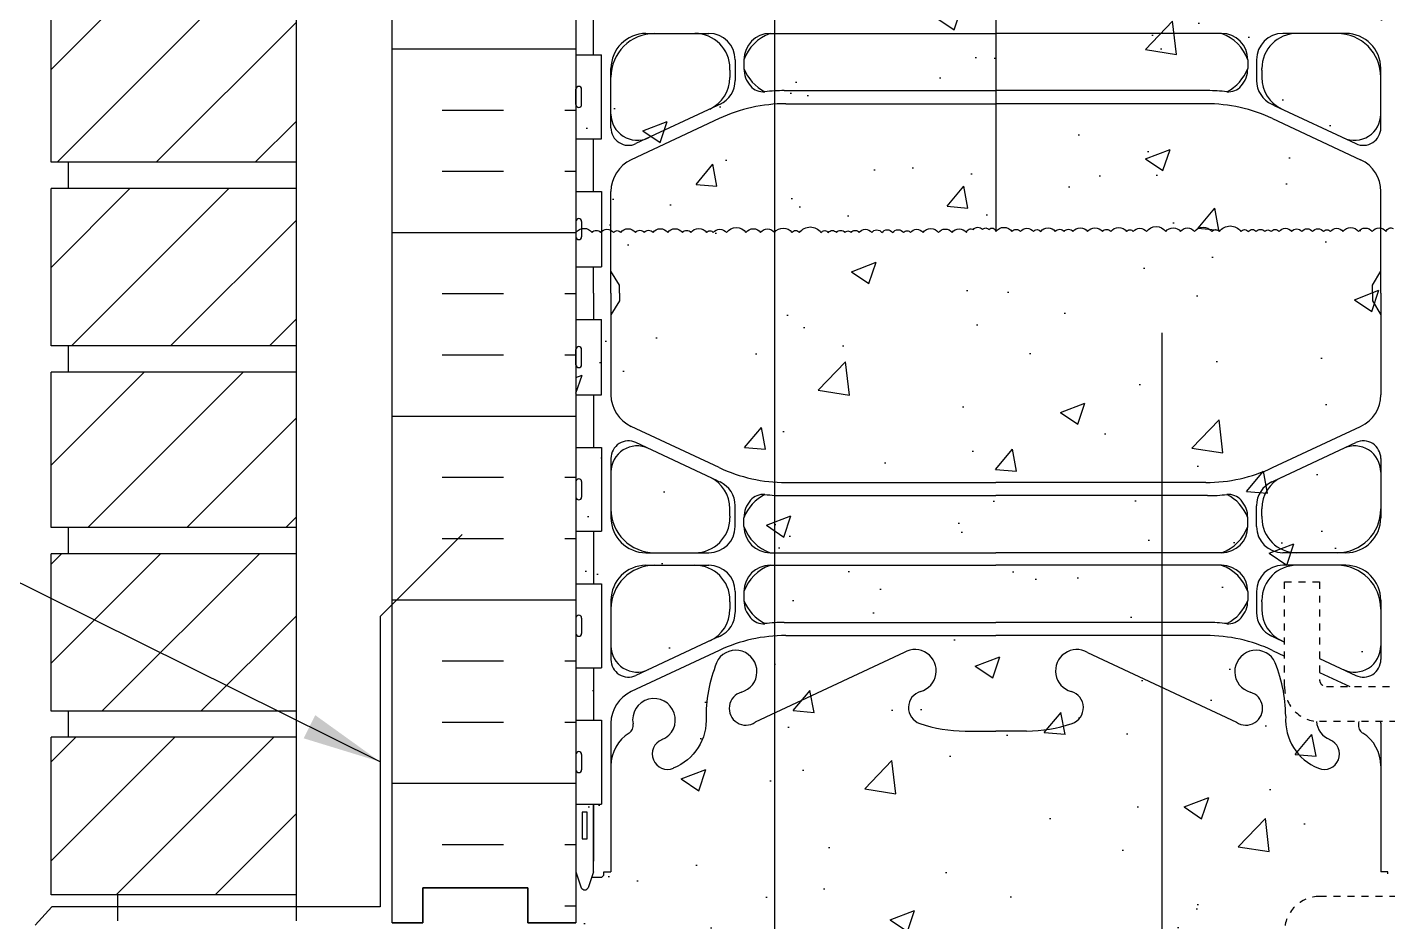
# Model space of a CAD drawing. Header units: inches. Extents: x 34 to 92.5, y -25.1 to 58.3.
# Drawn here: x 48.76 to 68.2, y 17.66 to 30.45 of the extents above; entities that cross this region are included whole.
import ezdxf

# ---------------------------------------------------------------- set-up
doc = ezdxf.new("R2010")
doc.units = ezdxf.units.IN
doc.header["$LTSCALE"] = 0.5
doc.header["$MEASUREMENT"] = 0
doc.linetypes.add('HIDDEN2', pattern=[0.1875, 0.125, -0.0625])
for name, color, linetype in [('HATCH', 12, 'Continuous'), ('Hidden2', 12, 'HIDDEN2'), ('LINE15', 9, 'Continuous'), ('line25', 2, 'Continuous'), ('LINE3', 3, 'Continuous'), ('LINE50', 5, 'Continuous'), ('LINE9', 9, 'Continuous'), ('TEXT', 4, 'Continuous'), ('Web_Edge', 9, 'Continuous')]:
    doc.layers.add(name, color=color, linetype=linetype)
doc.styles.add('DIM', font='romans.shx', dxfattribs={"width": 0.7})
doc.dimstyles.new('ext_12', dxfattribs={"dimscale": 12, "dimtxt": 0.09375, "dimasz": 0.09375, "dimexe": 0.09375, "dimexo": 0.0625, "dimgap": 0.0625, "dimtad": 1, "dimdec": 1, "dimzin": 3, "dimdsep": 46, "dimlunit": 4, "dimtxsty": 'DIM', "dimcen": 0.09, "dimdle": 0.09375, "dimclrt": 4, "dimadec": 0, "dimazin": 0, "dimtfac": 1, "dimtdec": 1, "dimtmove": 2, "dimatfit": 3, "dimfxl": 0, "dimfrac": 2, "dimtolj": 1, "dimtzin": 0, "dimarcsym": 0})

msp = doc.modelspace()

# ---------------------------------------------------------------- hatches: boundary and pattern name
at = {"layer": 'HATCH'}
h = msp.add_hatch(dxfattribs=at)
h.set_pattern_fill('AR-CONC', color=256, scale=0.5, style=0)
edge = h.paths.add_edge_path()
edge.add_line((68.597, 53.674), (61.847, 53.674))
edge.add_line((61.847, 53.674), (60.847, 52.674))
edge.add_line((60.847, 52.674), (60.847, 53.674))
edge.add_line((60.847, 53.674), (60.847, 54.674))
edge.add_line((60.847, 54.674), (59.847, 53.674))
edge.add_line((59.847, 53.674), (56.597, 53.674))
edge.add_line((56.597, 53.674), (56.597, 35.649))
edge.add_line((56.597, 35.649), (56.597, 27.515))
edge.add_spline(control_points=[(56.597, 27.515), (56.722, 27.45), (56.92, 27.349), (57.176, 27.636), (57.529, 27.341), (57.896, 27.613), (58.15, 27.341), (58.409, 27.535), (58.657, 27.324), (58.855, 27.464), (59.038, 27.48), (59.126, 27.357), (59.265, 27.32), (59.368, 27.444), (59.496, 27.493), (59.613, 27.529), (59.675, 27.505), (59.709, 27.462), (59.725, 27.407), (59.796, 27.381), (59.892, 27.357), (60.042, 27.349), (60.165, 27.424), (60.273, 27.432), (60.342, 27.444), (60.424, 27.428), (60.519, 27.382), (60.604, 27.344), (60.696, 27.338), (60.73, 27.429), (60.833, 27.446), (60.9, 27.507), (60.98, 27.499), (61.07, 27.502), (61.173, 27.498), (61.255, 27.46), (61.372, 27.397), (61.537, 27.383), (61.689, 27.451), (61.822, 27.526), (61.959, 27.544), (62.083, 27.551), (62.173, 27.523), (62.225, 27.437), (62.332, 27.369), (62.459, 27.346), (62.554, 27.322), (62.597, 27.311)], knot_values=[0, 0, 0, 0, 0.36882, 0.580962, 0.956064, 1.413946, 1.635694, 1.852394, 2.204033, 2.360582, 2.542219, 2.677797, 2.79395, 2.907785, 3.117226, 3.20968, 3.262351, 3.303115, 3.370216, 3.421138, 3.515057, 3.674522, 3.85319, 3.927977, 3.999794, 4.060692, 4.173001, 4.317056, 4.339836, 4.436406, 4.53825, 4.640095, 4.685656, 4.773056, 4.912503, 4.988734, 5.039656, 5.313971, 5.43662, 5.538465, 5.77077, 5.839112, 5.911139, 6.039898, 6.121993, 6.287819, 6.418947, 6.418947, 6.418947, 6.418947], degree=3, periodic=0)
edge.add_spline(control_points=[(62.597, 27.311), (62.639, 27.322), (62.735, 27.346), (62.861, 27.369), (62.968, 27.437), (63.02, 27.523), (63.11, 27.551), (63.234, 27.544), (63.371, 27.526), (63.504, 27.451), (63.657, 27.383), (63.821, 27.397), (63.939, 27.46), (64.02, 27.498), (64.123, 27.502), (64.213, 27.499), (64.293, 27.507), (64.36, 27.446), (64.463, 27.429), (64.497, 27.338), (64.556, 27.342), (64.58, 27.347), (64.597, 27.352)], knot_values=[4.266465, 4.266465, 4.266465, 4.266465, 4.397593, 4.563419, 4.645513, 4.774272, 4.846299, 4.914642, 5.146946, 5.248791, 5.371441, 5.645755, 5.696677, 5.772908, 5.912356, 5.999755, 6.045317, 6.147161, 6.249006, 6.345575, 6.368356, 6.418947, 6.418947, 6.418947, 6.418947], degree=3, periodic=0)
edge.add_spline(control_points=[(64.597, 27.352), (64.613, 27.347), (64.637, 27.342), (64.696, 27.338), (64.73, 27.429), (64.833, 27.446), (64.9, 27.507), (64.98, 27.499), (65.07, 27.502), (65.173, 27.498), (65.255, 27.46), (65.372, 27.397), (65.537, 27.383), (65.689, 27.451), (65.822, 27.526), (65.959, 27.544), (66.083, 27.551), (66.173, 27.523), (66.225, 27.437), (66.332, 27.369), (66.459, 27.346), (66.554, 27.322), (66.597, 27.311)], knot_values=[4.266465, 4.266465, 4.266465, 4.266465, 4.317056, 4.339836, 4.436406, 4.53825, 4.640095, 4.685656, 4.773056, 4.912503, 4.988734, 5.039656, 5.313971, 5.43662, 5.538465, 5.77077, 5.839112, 5.911139, 6.039898, 6.121993, 6.287819, 6.418947, 6.418947, 6.418947, 6.418947], degree=3, periodic=0)
edge.add_spline(control_points=[(66.597, 27.311), (66.639, 27.322), (66.735, 27.346), (66.861, 27.369), (66.968, 27.437), (67.02, 27.523), (67.11, 27.551), (67.234, 27.544), (67.371, 27.526), (67.504, 27.451), (67.657, 27.383), (67.821, 27.397), (67.939, 27.46), (68.02, 27.498), (68.123, 27.502), (68.213, 27.499), (68.293, 27.507), (68.36, 27.446), (68.463, 27.429), (68.497, 27.338), (68.556, 27.342), (68.58, 27.347), (68.597, 27.352)], knot_values=[4.266465, 4.266465, 4.266465, 4.266465, 4.397593, 4.563419, 4.645513, 4.774272, 4.846299, 4.914642, 5.146946, 5.248791, 5.371441, 5.645755, 5.696677, 5.772908, 5.912356, 5.999755, 6.045317, 6.147161, 6.249006, 6.345575, 6.368356, 6.418947, 6.418947, 6.418947, 6.418947], degree=3, periodic=0)
edge.add_line((68.597, 27.352), (68.597, 35.649))
edge.add_line((68.597, 35.649), (68.597, 53.674))
h = msp.add_hatch(dxfattribs=at)
h.set_pattern_fill('ANSI31', color=256, scale=8, style=0)
h.set_pattern_definition([(45, (42.7951, -13.2255), (-0.707107, 0.707107), [])])
h.paths.add_polyline_path([(52.597, 20.299), (49.097, 20.299), (49.097, 18.049), (52.597, 18.049)])
h.paths.add_polyline_path([(52.597, 22.924), (49.097, 22.924), (49.097, 20.674), (52.597, 20.674)])
h.paths.add_polyline_path([(52.597, 25.52), (49.097, 25.52), (49.097, 23.299), (52.597, 23.299)])
h.paths.add_polyline_path([(52.597, 28.145), (49.097, 28.145), (49.097, 25.895), (52.597, 25.895)])
h.paths.add_polyline_path([(52.597, 30.745), (50.972, 30.745), (50.972, 30.77), (49.097, 30.77), (49.097, 28.52), (52.597, 28.52)])
h.paths.add_polyline_path([(52.597, 33.395), (49.097, 33.395), (49.097, 31.145), (52.597, 31.145)])
h.paths.add_polyline_path([(52.597, 36.02), (49.097, 36.02), (49.097, 33.77), (52.597, 33.77)])
h.paths.add_polyline_path([(52.597, 38.645), (49.097, 38.645), (49.097, 36.395), (52.597, 36.395)])
h.paths.add_polyline_path([(52.597, 41.245), (50.972, 41.245), (50.972, 41.27), (49.097, 41.27), (49.097, 39.02), (52.597, 39.02)])
h.paths.add_polyline_path([(52.597, 43.865), (49.097, 43.865), (49.097, 41.645), (52.597, 41.645)])
h.paths.add_polyline_path([(52.597, 46.49), (49.097, 46.49), (49.097, 44.24), (52.597, 44.24)])
h.paths.add_polyline_path([(52.597, 49.115), (49.097, 49.115), (49.097, 46.865), (52.597, 46.865)])
h.paths.add_polyline_path([(52.597, 51.715), (50.972, 51.715), (50.972, 51.74), (49.097, 51.74), (49.097, 49.49), (52.597, 49.49)])
h.paths.add_polyline_path([(52.597, 53.649), (49.097, 53.649), (49.097, 52.115), (52.597, 52.115)])
h = msp.add_hatch(dxfattribs=at)
h.set_pattern_fill('INSUL', color=256, scale=7, style=0)
h.set_pattern_definition([(0, (-2869.565, -379.3603), (0, 2.625), []), (0, (-2869.565, -378.4853), (0, 2.625), [0.875, -0.875]), (0, (-2869.565, -377.6103), (0, 2.625), [0.875, -0.875])])
h.paths.add_polyline_path([(53.972, 17.649), (54.409, 17.649), (54.409, 18.149), (55.909, 18.149), (55.909, 17.649), (56.597, 17.649), (56.597, 35.649), (55.909, 35.649), (55.909, 36.149), (54.409, 36.149), (54.409, 35.649), (53.972, 35.649)])
h = msp.add_hatch(dxfattribs=at)
h.set_pattern_fill('AR-CONC', color=256, scale=0.5, style=0)
edge = h.paths.add_edge_path()
edge.add_line((68.597, 20.524), (67.222, 20.524))
edge.add_arc((67.222, 21.024), 0.5, 180, 270, ccw=False)
edge.add_line((66.722, 21.024), (66.722, 22.524))
edge.add_line((66.722, 22.524), (67.222, 22.524))
edge.add_line((67.222, 22.524), (67.222, 21.124))
edge.add_arc((67.322, 21.124), 0.1, 180, 270)
edge.add_line((67.322, 21.024), (68.597, 21.024))
edge.add_line((68.597, 21.024), (68.597, 26.524))
edge.add_line((68.597, 26.524), (68.597, 27.352))
edge.add_spline(control_points=[(68.597, 27.352), (68.58, 27.347), (68.556, 27.342), (68.497, 27.338), (68.463, 27.429), (68.36, 27.446), (68.293, 27.507), (68.213, 27.499), (68.123, 27.502), (68.02, 27.498), (67.939, 27.46), (67.821, 27.397), (67.657, 27.383), (67.504, 27.451), (67.371, 27.526), (67.234, 27.544), (67.11, 27.551), (67.02, 27.523), (66.968, 27.437), (66.861, 27.369), (66.735, 27.346), (66.639, 27.322), (66.597, 27.311)], knot_values=[4.266465, 4.266465, 4.266465, 4.266465, 4.317056, 4.339836, 4.436406, 4.53825, 4.640095, 4.685656, 4.773056, 4.912503, 4.988734, 5.039656, 5.313971, 5.43662, 5.538465, 5.77077, 5.839112, 5.911139, 6.039898, 6.121993, 6.287819, 6.418947, 6.418947, 6.418947, 6.418947], degree=3, periodic=0)
edge.add_spline(control_points=[(66.597, 27.311), (66.554, 27.322), (66.459, 27.346), (66.332, 27.369), (66.225, 27.437), (66.173, 27.523), (66.083, 27.551), (65.959, 27.544), (65.822, 27.526), (65.689, 27.451), (65.537, 27.383), (65.372, 27.397), (65.255, 27.46), (65.173, 27.498), (65.07, 27.502), (64.98, 27.499), (64.9, 27.507), (64.833, 27.446), (64.73, 27.429), (64.696, 27.338), (64.637, 27.342), (64.613, 27.347), (64.597, 27.352)], knot_values=[4.266465, 4.266465, 4.266465, 4.266465, 4.397593, 4.563419, 4.645513, 4.774272, 4.846299, 4.914642, 5.146946, 5.248791, 5.371441, 5.645755, 5.696677, 5.772908, 5.912356, 5.999755, 6.045317, 6.147161, 6.249006, 6.345575, 6.368356, 6.418947, 6.418947, 6.418947, 6.418947], degree=3, periodic=0)
edge.add_spline(control_points=[(64.597, 27.352), (64.58, 27.347), (64.556, 27.342), (64.497, 27.338), (64.463, 27.429), (64.36, 27.446), (64.293, 27.507), (64.213, 27.499), (64.123, 27.502), (64.02, 27.498), (63.939, 27.46), (63.821, 27.397), (63.657, 27.383), (63.504, 27.451), (63.371, 27.526), (63.234, 27.544), (63.11, 27.551), (63.02, 27.523), (62.968, 27.437), (62.861, 27.369), (62.735, 27.346), (62.639, 27.322), (62.597, 27.311)], knot_values=[4.266465, 4.266465, 4.266465, 4.266465, 4.317056, 4.339836, 4.436406, 4.53825, 4.640095, 4.685656, 4.773056, 4.912503, 4.988734, 5.039656, 5.313971, 5.43662, 5.538465, 5.77077, 5.839112, 5.911139, 6.039898, 6.121993, 6.287819, 6.418947, 6.418947, 6.418947, 6.418947], degree=3, periodic=0)
edge.add_spline(control_points=[(62.597, 27.311), (62.554, 27.322), (62.459, 27.346), (62.332, 27.369), (62.225, 27.437), (62.173, 27.523), (62.083, 27.551), (61.959, 27.544), (61.822, 27.526), (61.689, 27.451), (61.537, 27.383), (61.372, 27.397), (61.255, 27.46), (61.173, 27.498), (61.07, 27.502), (60.98, 27.499), (60.9, 27.507), (60.833, 27.446), (60.73, 27.429), (60.696, 27.338), (60.604, 27.344), (60.519, 27.382), (60.424, 27.428), (60.342, 27.444), (60.273, 27.432), (60.165, 27.424), (60.042, 27.349), (59.892, 27.357), (59.796, 27.381), (59.725, 27.407), (59.709, 27.462), (59.675, 27.505), (59.613, 27.529), (59.496, 27.493), (59.368, 27.444), (59.265, 27.32), (59.126, 27.357), (59.038, 27.48), (58.855, 27.464), (58.657, 27.324), (58.409, 27.535), (58.15, 27.341), (57.896, 27.613), (57.529, 27.341), (57.176, 27.636), (56.92, 27.349), (56.722, 27.45), (56.597, 27.515)], knot_values=[0, 0, 0, 0, 0.131128, 0.296954, 0.379048, 0.507807, 0.579834, 0.648177, 0.880481, 0.982326, 1.104976, 1.37929, 1.430213, 1.506443, 1.645891, 1.73329, 1.778852, 1.880696, 1.982541, 2.07911, 2.101891, 2.245945, 2.358255, 2.419152, 2.490969, 2.565757, 2.744424, 2.90389, 2.997808, 3.04873, 3.115832, 3.156596, 3.209267, 3.30172, 3.511162, 3.624997, 3.741149, 3.876727, 4.058364, 4.214913, 4.566553, 4.783253, 5.005001, 5.462882, 5.837985, 6.050127, 6.418947, 6.418947, 6.418947, 6.418947], degree=3, periodic=0)
edge.add_line((56.597, 27.515), (56.597, 17.649))
edge.add_line((56.597, 17.649), (56.597, 2.899))
edge.add_line((56.597, 2.899), (56.597, -0.351))
edge.add_line((56.597, -0.351), (61.448, -0.351))
edge.add_line((61.448, -0.351), (62.448, 0.649))
edge.add_line((62.448, 0.649), (62.448, -0.351))
edge.add_line((62.448, -0.351), (62.448, -1.351))
edge.add_line((62.448, -1.351), (63.448, -0.351))
edge.add_line((63.448, -0.351), (68.597, -0.351))
edge.add_line((68.597, -0.351), (68.597, 12.024))
edge.add_line((68.597, 12.024), (68.597, 17.524))
edge.add_line((68.597, 17.524), (67.322, 17.524))
edge.add_arc((67.322, 17.424), 0.1, 90, 180)
edge.add_line((67.222, 17.424), (67.222, 16.024))
edge.add_line((67.222, 16.024), (66.722, 16.024))
edge.add_line((66.722, 16.024), (66.722, 17.524))
edge.add_arc((67.222, 17.524), 0.5, 90, 180, ccw=False)
edge.add_line((67.222, 18.024), (68.597, 18.024))
edge.add_line((68.597, 18.024), (68.597, 20.524))

# ---------------------------------------------------------------- linework, layer by layer
for points in [[(62.597, 27.529, -0.520567), (62.827, 27.529, -0.520567), (62.948, 27.529, -0.520567), (63.132, 27.529, -0.520567), (63.237, 27.529, -0.520567), (63.446, 27.529, -0.520567), (63.572, 27.529, -0.520567), (63.698, 27.529, -0.520567), (63.908, 27.529, -0.520567), (64.118, 27.529, -0.520567), (64.239, 27.529, -0.520567), (64.464, 27.529, -0.520567), (64.559, 27.529, -0.520567), (64.748, 27.529, -0.520567), (65.026, 27.529, -0.520567), (65.235, 27.529, -0.520567), (65.435, 27.529, -0.520567), (65.681, 27.529, -0.520567), (65.792, 27.529, -0.520567), (66.098, 27.529, -0.520567), (66.203, 27.529, -0.520567), (66.318, 27.529, -0.520567), (66.439, 27.529, -0.520567), (66.528, 27.529, -0.520567), (66.644, 27.529, -0.520567), (66.822, 27.529, -0.520567), (66.969, 27.529, -0.520567), (67.121, 27.529, -0.520567), (67.278, 27.529, -0.520567), (67.378, 27.529, -0.520567), (67.556, 27.529, -0.520567), (67.777, 27.529, -0.520567), (67.971, 27.529, -0.520567), (68.175, 27.529, -0.520567), (68.275, 27.571, -0.520567)], [(56.597, 27.515, -0.520567), (56.827, 27.515, -0.520567), (56.948, 27.515, -0.520567), (57.132, 27.515, -0.520567), (57.237, 27.515, -0.520567), (57.446, 27.515, -0.520567), (57.572, 27.515, -0.520567), (57.698, 27.515, -0.520567), (57.908, 27.515, -0.520567), (58.118, 27.515, -0.520567), (58.239, 27.515, -0.520567), (58.464, 27.515, -0.520567), (58.559, 27.515, -0.520567), (58.748, 27.515, -0.520567), (59.026, 27.515, -0.520567), (59.235, 27.515, -0.520567), (59.435, 27.515, -0.520567), (59.681, 27.515, -0.520567), (59.792, 27.515, -0.520567), (60.098, 27.515, -0.520567), (60.203, 27.515, -0.520567), (60.318, 27.515, -0.520567), (60.439, 27.515, -0.520567), (60.528, 27.515, -0.520567), (60.644, 27.515, -0.520567), (60.822, 27.515, -0.520567), (60.969, 27.515, -0.520567), (61.121, 27.515, -0.520567), (61.278, 27.515, -0.520567), (61.378, 27.515, -0.520567), (61.556, 27.515, -0.520567), (61.777, 27.515, -0.520567), (61.971, 27.515, -0.520567), (62.175, 27.515, -0.520567), (62.275, 27.557, -0.520567), (62.406, 27.557, -0.520567), (62.496, 27.557, -0.666353), (62.597, 27.529)]]:
    msp.add_lwpolyline(points, format="xyb", dxfattribs=at)
at = {"layer": 'Hidden2'}
msp.add_lwpolyline([(53.972, 17.649), (54.409, 17.649), (54.409, 18.149), (55.909, 18.149), (55.909, 17.649), (56.597, 17.649)], dxfattribs=at)
at = {"layer": 'LINE15', "linetype": 'HIDDEN2'}
for points in [[(72.722, 20.524), (67.222, 20.524, -0.414214), (66.722, 21.024), (66.722, 22.524), (67.222, 22.524), (67.222, 21.124, 0.414214), (67.322, 21.024), (72.722, 21.024)], [(72.722, 18.024), (67.222, 18.024, 0.414214), (66.722, 17.524), (66.722, 16.024), (67.222, 16.024), (67.222, 17.424, -0.414214), (67.322, 17.524), (72.722, 17.524)]]:
    msp.add_lwpolyline(points, format="xyb", dxfattribs=at)
at = {"layer": 'line25'}
for p, q in [((52.597, 41.27), (52.597, 17.674)), ((56.597, 35.649), (56.597, 17.649)), ((49.097, 28.52), (49.097, 30.77)), ((56.597, 30.054), (56.961, 30.054)), ((56.961, 28.854), (56.961, 30.054)), ((56.597, 29.344), (56.597, 29.564)), ((56.637, 29.604), (56.637, 29.604)), ((56.677, 29.344), (56.677, 29.564)), ((56.597, 29.509), (56.597, 29.509)), ((56.597, 29.399), (56.597, 29.399)), ((56.637, 29.304), (56.637, 29.304)), ((56.597, 28.854), (56.961, 28.854)), ((52.597, 28.52), (49.097, 28.52)), ((49.347, 28.145), (49.347, 28.52)), ((52.597, 28.145), (49.097, 28.145)), ((49.097, 25.895), (49.097, 28.145)), ((56.597, 28.104), (56.961, 28.104)), ((56.961, 28.104), (56.961, 27.024)), ((56.597, 27.674), (56.597, 27.454)), ((56.597, 27.619), (56.597, 27.619)), ((56.637, 27.714), (56.637, 27.714)), ((56.677, 27.674), (56.677, 27.454)), ((56.597, 27.509), (56.597, 27.509)), ((56.637, 27.414), (56.637, 27.414)), ((56.597, 27.024), (56.961, 27.024)), ((56.597, 26.274), (56.961, 26.274)), ((56.961, 25.194), (56.961, 26.274)), ((52.597, 25.895), (49.097, 25.895)), ((49.347, 25.52), (49.347, 25.895)), ((56.637, 25.884), (56.637, 25.884)), ((56.597, 25.624), (56.597, 25.844)), ((56.597, 25.789), (56.597, 25.789)), ((56.597, 25.679), (56.597, 25.679)), ((56.677, 25.624), (56.677, 25.844)), ((52.597, 25.52), (49.097, 25.52)), ((49.097, 23.299), (49.097, 25.52)), ((56.637, 25.584), (56.637, 25.584)), ((56.597, 25.194), (56.961, 25.194)), ((56.597, 24.444), (56.961, 24.444)), ((56.961, 24.444), (56.961, 23.244)), ((56.597, 23.954), (56.597, 23.734)), ((56.637, 23.994), (56.637, 23.994)), ((56.677, 23.954), (56.677, 23.734)), ((56.597, 23.899), (56.597, 23.899)), ((56.597, 23.789), (56.597, 23.789)), ((56.637, 23.694), (56.637, 23.694)), ((52.597, 23.299), (49.097, 23.299)), ((49.347, 22.924), (49.347, 23.299)), ((56.597, 23.244), (56.961, 23.244)), ((52.597, 22.924), (49.097, 22.924)), ((49.097, 20.674), (49.097, 22.924)), ((56.597, 22.494), (56.961, 22.494)), ((56.961, 22.494), (56.961, 21.294)), ((56.597, 22.004), (56.597, 21.784)), ((56.677, 22.004), (56.677, 21.784)), ((56.597, 21.949), (56.597, 21.949)), ((56.597, 21.839), (56.597, 21.839)), ((56.637, 21.744), (56.637, 21.744)), ((56.597, 21.294), (56.961, 21.294)), ((52.597, 20.674), (49.097, 20.674)), ((49.347, 20.299), (49.347, 20.674)), ((56.597, 20.544), (56.961, 20.544)), ((56.961, 20.544), (56.961, 19.344)), ((52.597, 20.299), (49.097, 20.299)), ((49.097, 18.049), (49.097, 20.299)), ((56.597, 20.054), (56.597, 19.834)), ((56.637, 20.094), (56.637, 20.094)), ((56.677, 20.054), (56.677, 19.834)), ((56.597, 19.999), (56.597, 19.999)), ((56.597, 19.889), (56.597, 19.889)), ((56.637, 19.794), (56.637, 19.794)), ((56.597, 19.344), (56.961, 19.344)), ((52.597, 18.049), (49.097, 18.049)), ((50.047, 18.049), (50.047, 17.674))]:
    msp.add_line(p, q, dxfattribs=at)
for centre, start, end in [((56.637, 29.564), 90, 180), ((56.637, 29.564), 360, 90), ((56.637, 29.344), 180, 270), ((56.637, 29.344), 270, 0), ((56.637, 27.674), 90, 180), ((56.637, 27.674), 0, 90), ((56.637, 27.454), 180, 270), ((56.637, 27.454), 270, 0), ((56.637, 25.844), 90, 180), ((56.637, 25.844), 360, 90), ((56.637, 25.624), 180, 270), ((56.637, 25.624), 270, 0), ((56.637, 23.954), 90, 180), ((56.637, 23.954), 0, 90), ((56.637, 23.734), 180, 270), ((56.637, 23.734), 270, 0), ((56.637, 22.004), 90, 180), ((56.637, 22.004), 0, 90), ((56.637, 21.784), 180, 270), ((56.637, 21.784), 270, 0), ((56.637, 20.054), 90, 180), ((56.637, 20.054), 0, 90), ((56.637, 19.834), 180, 270), ((56.637, 19.834), 270, 0)]:
    msp.add_arc(centre, 0.04, start, end, dxfattribs=at)
at = {"layer": 'LINE3'}
for p, q in [((62.597, 53.674), (62.597, 27.529)), ((59.438, 9.981), (59.438, 46.445)), ((64.97, 26.079), (64.97, -0.351))]:
    msp.add_line(p, q, dxfattribs=at)
at = {"layer": 'LINE50'}
msp.add_line((53.972, 17.649), (53.972, 35.649), dxfattribs=at)
for points in [[(56.597, 17.649), (55.909, 17.649), (55.909, 18.149), (54.409, 18.149), (54.409, 17.649), (53.972, 17.649)], [(53.972, 17.649), (54.409, 17.649), (54.409, 18.149), (55.909, 18.149), (55.909, 17.649), (56.597, 17.649)]]:
    msp.add_lwpolyline(points, dxfattribs=at)
at = {"layer": 'LINE9'}
msp.add_line((53.797, 22.024), (54.972, 23.198), dxfattribs=at)
msp.add_lwpolyline([(53.797, 22.024), (53.797, 17.874), (49.11, 17.874), (48.871, 17.615)], dxfattribs=at)
at = {"layer": 'Web_Edge'}
for p, q in [((57.597, 30.361), (58.497, 30.361)), ((59.372, 30.361), (62.597, 30.361)), ((65.822, 30.361), (62.597, 30.361)), ((67.597, 30.361), (66.697, 30.361)), ((58.872, 29.986), (58.872, 29.688)), ((58.997, 29.986), (58.997, 29.872)), ((58.997, 29.986), (58.997, 29.86)), ((66.197, 29.986), (66.197, 29.86)), ((66.197, 29.986), (66.197, 29.872)), ((66.322, 29.986), (66.322, 29.688)), ((57.097, 29.012), (57.097, 29.861)), ((58.797, 29.837), (58.797, 29.861)), ((58.797, 29.837), (58.797, 29.733)), ((66.397, 29.837), (66.397, 29.861)), ((66.397, 29.837), (66.397, 29.733)), ((68.097, 29.012), (68.097, 29.861)), ((59.573, 29.544), (62.597, 29.544)), ((59.597, 29.356), (62.597, 29.356)), ((65.62, 29.544), (62.597, 29.544)), ((65.597, 29.356), (62.597, 29.356)), ((58.62, 29.332), (57.452, 28.786)), ((66.573, 29.332), (67.741, 28.786)), ((58.643, 29.144), (57.385, 28.555)), ((66.55, 29.144), (67.808, 28.555)), ((57.097, 26.649), (57.097, 28.102)), ((68.097, 26.649), (68.097, 28.102)), ((57.217, 26.762), (57.097, 26.962)), ((57.217, 26.762), (57.097, 26.962)), ((67.977, 26.762), (68.097, 26.962)), ((67.977, 26.762), (68.097, 26.962)), ((57.097, 26.649), (57.097, 25.196)), ((57.217, 26.649), (57.217, 26.762)), ((57.217, 26.649), (57.217, 26.762)), ((57.217, 26.649), (57.217, 26.537)), ((57.217, 26.649), (57.217, 26.537)), ((67.977, 26.649), (67.977, 26.762)), ((67.977, 26.649), (67.977, 26.762)), ((67.977, 26.649), (67.977, 26.537)), ((67.977, 26.649), (67.977, 26.537)), ((68.097, 26.649), (68.097, 25.196)), ((57.217, 26.537), (57.097, 26.337)), ((57.217, 26.537), (57.097, 26.337)), ((67.977, 26.537), (68.097, 26.337)), ((67.977, 26.537), (68.097, 26.337)), ((58.643, 24.154), (57.385, 24.743)), ((66.55, 24.154), (67.808, 24.743)), ((58.62, 23.966), (57.452, 24.513)), ((66.573, 23.966), (67.741, 24.513)), ((57.097, 24.286), (57.097, 23.438)), ((68.097, 24.286), (68.097, 23.438)), ((59.597, 23.942), (62.597, 23.942)), ((65.597, 23.942), (62.597, 23.942)), ((59.573, 23.754), (62.597, 23.754)), ((65.621, 23.754), (62.597, 23.754)), ((58.797, 23.462), (58.797, 23.566)), ((58.872, 23.313), (58.872, 23.61)), ((66.322, 23.313), (66.322, 23.61)), ((66.397, 23.462), (66.397, 23.566)), ((58.797, 23.462), (58.797, 23.438)), ((58.997, 23.313), (58.997, 23.439)), ((66.197, 23.313), (66.197, 23.439)), ((66.397, 23.462), (66.397, 23.438)), ((57.597, 22.938), (58.497, 22.938)), ((57.597, 22.758), (58.497, 22.758)), ((59.372, 22.938), (62.597, 22.938)), ((59.372, 22.758), (62.597, 22.758)), ((65.822, 22.938), (62.597, 22.938)), ((65.822, 22.758), (62.597, 22.758)), ((67.597, 22.938), (66.697, 22.938)), ((67.597, 22.758), (66.697, 22.758)), ((58.872, 22.383), (58.872, 22.086)), ((58.997, 22.383), (58.997, 22.257)), ((58.997, 22.383), (58.997, 22.269)), ((66.197, 22.383), (66.197, 22.269)), ((66.197, 22.383), (66.197, 22.257)), ((66.322, 22.383), (66.322, 22.086)), ((57.097, 22.258), (57.097, 21.41)), ((58.797, 22.234), (58.797, 22.258)), ((58.797, 22.234), (58.797, 22.13)), ((66.397, 22.234), (66.397, 22.258)), ((66.397, 22.234), (66.397, 22.13)), ((68.097, 22.258), (68.097, 21.41)), ((59.573, 21.941), (62.597, 21.941)), ((65.62, 21.941), (62.597, 21.941)), ((58.619, 21.729), (57.452, 21.183)), ((59.597, 21.754), (62.597, 21.754)), ((65.597, 21.754), (62.597, 21.754)), ((66.574, 21.729), (66.722, 21.66)), ((58.643, 21.542), (57.385, 20.953)), ((61.286, 21.513), (59.159, 20.514)), ((63.907, 21.513), (66.034, 20.514)), ((66.55, 21.542), (66.722, 21.461)), ((67.222, 21.426), (67.741, 21.183)), ((67.222, 21.227), (67.656, 21.024)), ((57.097, 20.5), (57.097, 18.378)), ((68.097, 20.5), (68.097, 18.378)), ((62.157, 20.389), (62.597, 20.389)), ((63.036, 20.389), (62.597, 20.389)), ((56.847, 18.378), (56.847, 19.344)), ((56.597, 18.378), (56.672, 18.148)), ((56.847, 18.378), (56.772, 18.148)), ((56.82, 18.298), (56.947, 18.298)), ((56.997, 18.378), (57.097, 18.378)), ((56.997, 18.348), (56.997, 18.378)), ((56.997, 18.348), (56.997, 18.348)), ((68.197, 18.378), (68.097, 18.378)), ((68.197, 18.348), (68.197, 18.378)), ((68.197, 18.348), (68.197, 18.348))]:
    msp.add_line(p, q, dxfattribs=at)
for points in [[(56.847, 30.054), (56.847, 30.804)], [(56.847, 28.104), (56.847, 28.854)], [(56.847, 26.649), (56.847, 27.024)], [(56.847, 26.649), (56.847, 26.274)], [(56.847, 25.194), (56.847, 24.444)], [(56.847, 23.244), (56.847, 22.494)], [(56.847, 21.294), (56.847, 20.544)], [(56.847, 19.344), (56.847, 18.528)]]:
    msp.add_lwpolyline(points, dxfattribs=at)
for points in [[(58.455, 20.599, -0.325312), (57.988, 19.857)], [(66.738, 20.599, 0.325312), (67.205, 19.857)]]:
    msp.add_lwpolyline(points, format="xyb", dxfattribs=at)
msp.add_lwpolyline([(56.757, 19.228), (56.687, 19.228), (56.687, 18.848), (56.757, 18.848)], close=True, dxfattribs=at)
for centre, radius, start, end in [((57.722, 29.736), 0.625, 90, 180), ((57.597, 29.861), 0.5, 90, 180), ((58.297, 29.861), 0.5, 0, 90), ((58.497, 29.986), 0.375, 360, 90), ((59.578, 29.779), 0.617, 109.6458, 160.4318), ((59.372, 29.986), 0.375, 90, 180), ((65.822, 29.986), 0.375, 360, 90), ((65.615, 29.779), 0.617, 19.5682, 70.3542), ((66.697, 29.986), 0.375, 90, 180), ((66.897, 29.861), 0.5, 90, 180), ((67.472, 29.736), 0.625, 360, 90), ((67.597, 29.861), 0.5, 0, 90), ((59.58, 30.083), 0.624, 200.9119, 242.8949), ((59.373, 29.86), 0.376, 180.0491, 221.6135), ((65.613, 30.083), 0.624, 297.1051, 339.0881), ((65.82, 29.86), 0.376, 318.3865, 359.9509), ((58.297, 29.733), 0.5, 295.0796, 360), ((58.495, 29.689), 0.376, 295.187, 359.9509), ((59.278, 29.776), 0.25, 221.6135, 273.8988), ((65.915, 29.776), 0.25, 266.1012, 318.3865), ((66.698, 29.689), 0.376, 180.0491, 244.813), ((66.897, 29.733), 0.5, 180, 244.9204), ((59.597, 27.106), 2.25, 90, 115.0796), ((59.573, 27.294), 2.25, 90, 97.097), ((65.597, 27.106), 2.25, 64.9204, 90), ((65.62, 27.294), 2.25, 82.903, 90), ((57.472, 29.209), 0.375, 180, 295.0796), ((59.573, 27.294), 2.25, 114.0752, 115.0796), ((65.62, 27.294), 2.25, 64.9204, 65.9248), ((67.722, 29.209), 0.375, 244.9204, 360), ((57.347, 29.012), 0.25, 180, 295.0796), ((67.847, 29.012), 0.25, 244.9204, 0), ((57.597, 28.102), 0.5, 115.0796, 180), ((67.597, 28.102), 0.5, 0, 64.9204), ((57.597, 25.196), 0.5, 180, 244.9204), ((67.597, 25.196), 0.5, 295.0796, 360), ((57.347, 24.286), 0.25, 64.9204, 180), ((67.847, 24.286), 0.25, 360, 115.0796), ((57.472, 24.09), 0.375, 64.9204, 180), ((67.722, 24.09), 0.375, 0, 115.0796), ((59.597, 26.192), 2.25, 244.9204, 270), ((65.597, 26.192), 2.25, 270, 295.0796), ((58.297, 23.566), 0.5, 0, 64.9204), ((59.573, 26.004), 2.25, 244.9204, 245.9248), ((58.495, 23.61), 0.376, 0.0491, 64.813), ((66.698, 23.61), 0.376, 115.187, 179.9509), ((66.897, 23.566), 0.5, 115.0796, 180), ((65.62, 26.004), 2.25, 294.0752, 295.0796), ((59.58, 23.216), 0.624, 117.0966, 159.0881), ((59.278, 23.522), 0.25, 86.1209, 138.3704), ((59.573, 26.004), 2.25, 262.9228, 270), ((65.621, 26.004), 2.25, 270, 277.0772), ((65.915, 23.522), 0.25, 41.6296, 93.8791), ((65.613, 23.216), 0.624, 20.9119, 62.9034), ((57.722, 23.563), 0.625, 180, 270), ((59.373, 23.438), 0.376, 138.3704, 179.9486), ((65.82, 23.438), 0.376, 0.0514, 41.6296), ((67.472, 23.563), 0.625, 270, 0), ((57.597, 23.438), 0.5, 180, 270), ((58.297, 23.438), 0.5, 270, 0), ((66.897, 23.438), 0.5, 180, 270), ((67.597, 23.438), 0.5, 270, 360), ((58.497, 23.313), 0.375, 270, 0), ((59.372, 23.313), 0.375, 180, 270), ((59.578, 23.519), 0.617, 199.5682, 250.4318), ((65.615, 23.519), 0.617, 289.5682, 340.4318), ((65.822, 23.313), 0.375, 270, 0), ((66.697, 23.313), 0.375, 180, 270), ((57.597, 22.258), 0.5, 90, 180), ((57.722, 22.133), 0.625, 90, 180), ((58.297, 22.258), 0.5, 0, 90), ((58.497, 22.383), 0.375, 360, 90), ((59.372, 22.383), 0.375, 90, 180), ((59.578, 22.176), 0.617, 109.6458, 160.4318), ((65.615, 22.176), 0.617, 19.5682, 70.3542), ((65.822, 22.383), 0.375, 360, 90), ((66.697, 22.383), 0.375, 90, 180), ((66.897, 22.258), 0.5, 90, 180), ((67.472, 22.133), 0.625, 360, 90), ((67.597, 22.258), 0.5, 360, 90), ((59.373, 22.257), 0.376, 180.0491, 221.6135), ((59.58, 22.48), 0.624, 200.9119, 242.8949), ((65.613, 22.48), 0.624, 297.1051, 339.0881), ((65.82, 22.257), 0.376, 318.3865, 359.9509), ((58.297, 22.13), 0.5, 295.0796, 360), ((58.495, 22.086), 0.376, 295.1919, 359.9486), ((59.278, 22.173), 0.25, 221.6135, 273.8988), ((65.915, 22.173), 0.25, 266.1012, 318.3865), ((66.698, 22.086), 0.376, 180.0514, 244.8081), ((66.897, 22.13), 0.5, 180, 244.9204), ((59.573, 19.691), 2.25, 90, 97.097), ((65.62, 19.691), 2.25, 82.903, 90), ((57.472, 21.606), 0.375, 180, 295.0796), ((59.573, 19.691), 2.25, 114.0524, 115.0796), ((59.597, 19.504), 2.25, 90, 115.0796), ((65.597, 19.504), 2.25, 64.9204, 90), ((65.621, 19.691), 2.25, 64.9204, 65.9476), ((67.722, 21.606), 0.375, 244.9204, 360), ((57.347, 21.41), 0.25, 180, 295.0796), ((60.455, 20.599), 2, 156.0362, 179.9854), ((58.878, 21.238), 0.305, 285.7253, 145.3297), ((61.439, 21.249), 0.305, 285.7253, 120), ((63.754, 21.249), 0.305, 60, 254.2747), ((66.315, 21.238), 0.305, 34.6703, 254.2747), ((64.738, 20.599), 2, 0.0146, 23.9638), ((67.847, 21.41), 0.25, 244.9204, 360), ((57.597, 20.5), 0.5, 115.0796, 180), ((57.712, 20.549), 0.305, 291.8037, 191.0944), ((59.026, 20.713), 0.24, 105.7253, 303.75), ((61.587, 20.724), 0.24, 105.7253, 251.077), ((63.607, 20.724), 0.24, 288.923, 74.2747), ((66.167, 20.713), 0.24, 236.25, 74.2747), ((57.29, 20.466), 0.125, 301.9268, 11.0944), ((62.157, 22.389), 2, 251.077, 270), ((63.036, 22.389), 2, 270, 288.923), ((67.482, 20.549), 0.305, 184.2732, 248.1963), ((67.903, 20.466), 0.125, 168.9056, 238.0732), ((67.482, 20.549), 0.305, 348.9056, 355.3587), ((67.597, 20.5), 0.5, 360, 2.7873), ((57.647, 19.893), 0.55, 121.9268, 180), ((57.907, 20.061), 0.22, 111.8037, 291.8037), ((67.287, 20.061), 0.22, 248.1963, 68.1963), ((67.547, 19.893), 0.55, 360, 58.0732), ((56.947, 18.348), 0.05, 270, 0), ((56.722, 18.175), 0.0567, 208.0725, 331.9275)]:
    msp.add_arc(centre, radius, start, end, dxfattribs=at)

# ---------------------------------------------------------------- leaders
at = {"layer": 'TEXT'}
msp.add_leader([(53.797, 19.95), (44.783, 24.424), (43.062, 24.424)], dimstyle='ext_12', dxfattribs=at)

doc.saveas('drawing.dxf')
